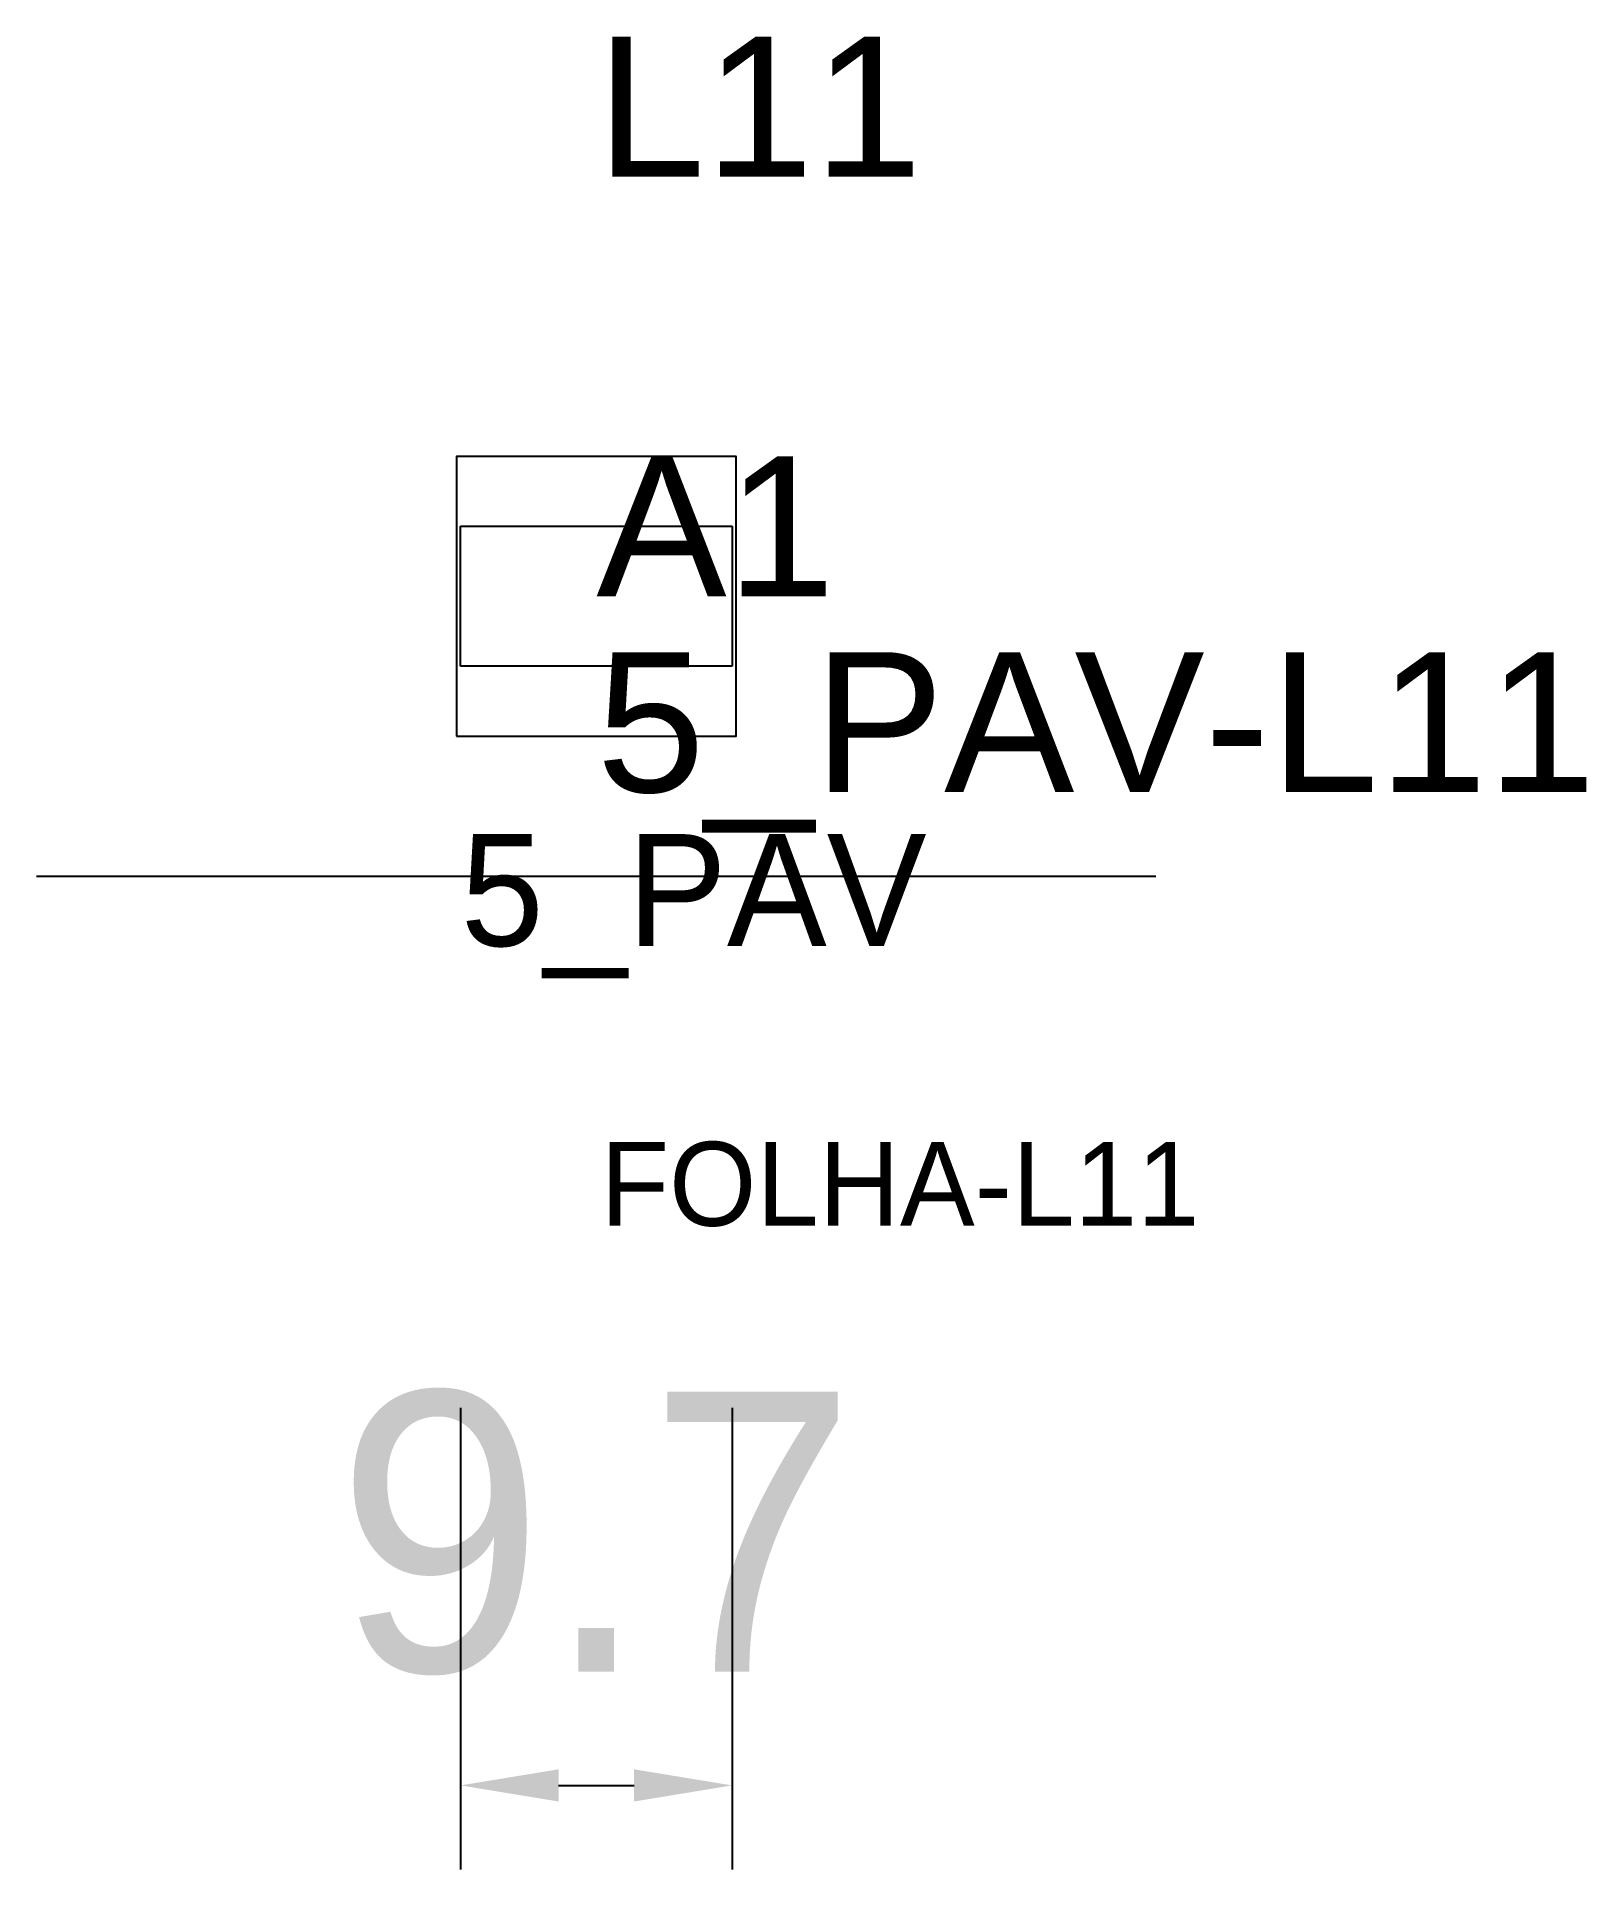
# Model space of a CAD drawing. Header units: metres. Extents: x 207 to 262.4, y 153.5 to 219.
import ezdxf

# ---------------------------------------------------------------- set-up
doc = ezdxf.new("R2010")
doc.units = ezdxf.units.M
for name, color, linetype in [('3', 3, 'CONTINUOUS'), ('AUX00', 7, 'CONTINUOUS'), ('COTA', 241, 'CONTINUOUS'), ('FOLHA', 255, 'CONTINUOUS'), ('Hachura', 251, 'CONTINUOUS'), ('NOMENCLATURA', 7, 'CONTINUOUS'), ('Nível', 160, 'CONTINUOUS'), ('Painéis', 200, 'CONTINUOUS'), ('Pilares', 5, 'CONTINUOUS'), ('SARR_2.2x7', 40, 'CONTINUOUS')]:
    doc.layers.add(name, color=color, linetype=linetype)
doc.styles.add('ARIAL', font='Arial.ttf')
doc.styles.add('STR_STANDARD', font='arial.ttf')
doc.dimstyles.new('EZ DXF', dxfattribs={"dimtxt": 10, "dimasz": 3.5, "dimexe": 3, "dimexo": 1.5, "dimgap": 1, "dimtad": 1, "dimdec": 1, "dimdsep": 46, "dimcen": 2.5, "dimazin": 3, "dimtfac": 1, "dimtmove": 0, "dimatfit": 3})

msp = doc.modelspace()

# ---------------------------------------------------------------- hatches: boundary and pattern name
at = {"layer": 'Hachura'}
h = msp.add_hatch(dxfattribs=at)
h.set_pattern_fill('ANSI31', scale=50)
h.paths.add_polyline_path([(222.2, 201.5), (231.9, 201.5), (231.9, 196.5), (222.2, 196.5)])
h = msp.add_hatch(dxfattribs=at)
h.set_pattern_fill('ANSI31', scale=50)
h.paths.add_polyline_path([(222.2, 201.5), (231.9, 201.5), (231.9, 196.5), (222.2, 196.5)])

# ---------------------------------------------------------------- linework, layer by layer
at = {"layer": 'Painéis', "color": 200}
for p, q in [((222.2, 201.5), (231.9, 201.5)), ((222.2, 196.5), (222.2, 201.5)), ((222.2, 201.5), (231.9, 201.5)), ((222.2, 196.5), (222.2, 201.5)), ((231.9, 201.5), (231.9, 196.5)), ((231.9, 201.5), (231.9, 196.5)), ((231.9, 196.5), (222.2, 196.5)), ((231.9, 196.5), (222.2, 196.5))]:
    msp.add_line(p, q, dxfattribs=at)
at = {"layer": 'Pilares'}
msp.add_lwpolyline([(222.05, 194), (232.05, 194), (232.05, 204), (222.05, 204)], close=True, dxfattribs=at)
msp.add_lwpolyline([(222.05, 194), (232.05, 194), (232.05, 204), (222.05, 204)], close=True, dxfattribs=at)
at = {"layer": 'SARR_2.2x7'}
msp.add_line((207.05, 189), (247.05, 189), dxfattribs=at)
msp.add_line((207.05, 189), (247.05, 189), dxfattribs=at)

# ---------------------------------------------------------------- texts
at = {"layer": '3', "style": 'STR_STANDARD'}
msp.add_text('A1', height=5, dxfattribs=at).set_placement((227.05, 199))
msp.add_text('A1', height=5, dxfattribs=at).set_placement((227.05, 199))
at = {"layer": 'AUX00', "style": 'STR_STANDARD'}
msp.add_text('5_PAV-L11', height=5, dxfattribs=at).set_placement((227.05, 192))
msp.add_text('5_PAV-L11', height=5, dxfattribs=at).set_placement((227.05, 192))
at = {"layer": 'FOLHA'}
msp.add_text('FOLHA-L11', height=3, dxfattribs=at).set_placement((227.2, 176.5))
msp.add_text('FOLHA-L11', height=3, dxfattribs=at).set_placement((227.2, 176.5))
at = {"layer": 'NOMENCLATURA', "insert": (227.05, 219), "char_height": 5, "attachment_point": 1, "style": 'ARIAL'}
msp.add_mtext('L11', dxfattribs=at)
msp.add_mtext('L11', dxfattribs=at)
at = {"layer": 'Nível'}
msp.add_text('5_PAV', height=4, dxfattribs=at).set_placement((222.2, 186.5))
msp.add_text('5_PAV', height=4, dxfattribs=at).set_placement((222.2, 186.5))

# ---------------------------------------------------------------- dimensions: what is measured, and where the dimension line sits
at = {"layer": 'COTA'}
msp.add_linear_dim(base=(222.2, 156.5), p1=(222.2, 171.5), p2=(231.9, 171.5), dimstyle='EZ DXF', dxfattribs=at).render()
msp.add_linear_dim(base=(222.2, 156.5), p1=(222.2, 171.5), p2=(231.9, 171.5), dimstyle='EZ DXF', dxfattribs=at).render()

doc.saveas('drawing.dxf')
